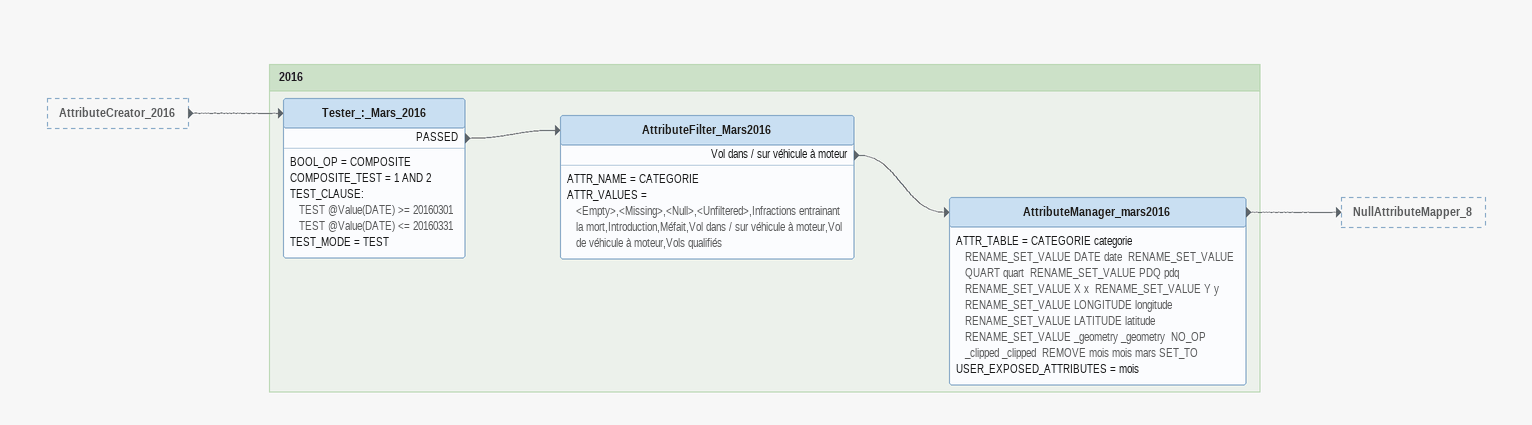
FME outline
AttributeCreator_2016 [outside]
    -> Tester_:_Mars_2016

Bookmark: 2016
Tester_:_Mars_2016
    BOOL_OP = COMPOSITE
    COMPOSITE_TEST = 1 AND 2
    TEST_CLAUSE:
      TEST @Value(DATE) >= 20160301
      TEST @Value(DATE) <= 20160331
    TEST_MODE = TEST
    PASSED -> AttributeFilter_Mars2016
AttributeFilter_Mars2016
    ATTR_NAME = CATEGORIE
    ATTR_VALUES = <Empty>,<Missing>,<Null>,<Unfiltered>,Infractions entrainant la mort,Introduction,Méfait,Vol dans / sur véhicule à moteur,Vol de véhicule à moteur,Vols qualifiés
    Vol dans / sur véhicule à moteur -> AttributeManager_mars2016
AttributeManager_mars2016
    ATTR_TABLE = CATEGORIE categorie  RENAME_SET_VALUE DATE date  RENAME_SET_VALUE QUART quart  RENAME_SET_VALUE PDQ pdq  RENAME_SET_VALUE X x  RENAME_SET_VALUE Y y  RENAME_SET_VALUE LONGITUDE longitude  RENAME_SET_VALUE LATITUDE latitude  RENAME_SET_VALUE _geometry _geometry  NO_OP _clipped _clipped  REMOVE mois mois mars SET_TO
    USER_EXPOSED_ATTRIBUTES = mois
    -> NullAttributeMapper_8
